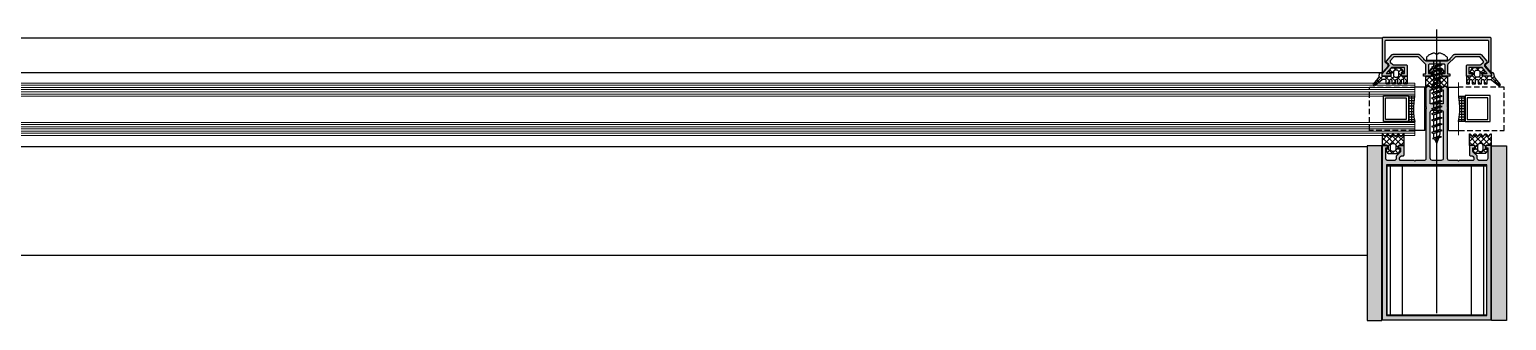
# Model space of a CAD drawing. Header units: millimetres. Extents: x 809 to 8159, y 33 to 4533.
# Drawn here: x 5051 to 5118.6, y 3467.1 to 3480.4 of the extents above; entities that cross this region are included whole.
import ezdxf

# ---------------------------------------------------------------- set-up
doc = ezdxf.new("R2010")
doc.units = ezdxf.units.MM
doc.linetypes.add('DASHDOT', pattern=[25.4, 12.7, -6.35, 0, -6.35])
doc.linetypes.add('HIDDEN', pattern=[0.375, 0.25, -0.125])
for name, color, linetype in [('1', 3, 'Continuous'), ('11', 11, 'Continuous'), ('3', 11, 'Continuous'), ('5', 11, 'Continuous'), ('EKSEN', 11, 'Continuous'), ('FITILLER', 240, 'Continuous'), ('GORUNUS-TARAMA', 11, 'Continuous')]:
    doc.layers.add(name, color=color, linetype=linetype)
doc.layers.add('cam', color=5, linetype='Continuous', lineweight=0)

# ---------------------------------------------------------------- blocks, each defined once
blk = doc.blocks.new('ajsdfxcvzx')
h = blk.add_hatch(color=256)
edge = h.paths.add_edge_path()
edge.add_arc((37069.088, -5111.391), 0.05, 90, 180, ccw=False)
edge.add_line((37069.088, -5111.341), (37073.728, -5111.341))
edge.add_arc((37073.728, -5111.391), 0.05, 0, 90, ccw=False)
edge.add_line((37073.778, -5111.391), (37073.778, -5112.345))
edge.add_line((37073.778, -5112.345), (37073.645, -5112.456))
edge.add_arc((37073.678, -5112.494), 0.05, 130, 220)
edge.add_line((37073.639, -5112.526), (37073.872, -5112.804))
edge.add_arc((37073.888, -5112.791), 0.02, 220, 360)
edge.add_line((37073.908, -5112.791), (37073.908, -5111.261))
edge.add_arc((37073.858, -5111.261), 0.05, 0, 90)
edge.add_line((37073.858, -5111.211), (37068.958, -5111.211))
edge.add_arc((37068.958, -5111.261), 0.05, 90, 180)
edge.add_line((37068.908, -5111.261), (37068.908, -5112.791))
edge.add_arc((37068.928, -5112.791), 0.02, 180, 320)
edge.add_line((37068.943, -5112.804), (37069.176, -5112.526))
edge.add_arc((37069.138, -5112.494), 0.05, 320, 410)
edge.add_line((37069.17, -5112.456), (37069.038, -5112.345))
edge.add_line((37069.038, -5112.345), (37069.038, -5111.391))
h = blk.add_hatch(color=256)
edge = h.paths.add_edge_path()
edge.add_line((37069.93, -5112.585), (37069.33, -5112.585))
edge.add_line((37069.33, -5112.585), (37069.095, -5112.865))
edge.add_line((37069.095, -5112.865), (37069.3, -5112.865))
edge.add_line((37069.3, -5112.865), (37069.3, -5112.935))
edge.add_arc((37069.25, -5112.935), 0.05, -90, 0, ccw=False)
edge.add_line((37069.25, -5112.985), (37068.913, -5112.985))
edge.add_line((37068.913, -5112.985), (37068.913, -5112.879))
edge.add_line((37068.913, -5112.879), (37069.211, -5112.523))
edge.add_arc((37069.173, -5112.491), 0.05, 320, 410)
edge.add_line((37069.205, -5112.453), (37069.116, -5112.378))
edge.add_arc((37069.148, -5112.339), 0.05, 140, 230, ccw=False)
edge.add_line((37069.109, -5112.307), (37069.365, -5112.002))
edge.add_arc((37069.404, -5112.035), 0.05, 90, 140, ccw=False)
edge.add_line((37069.404, -5111.985), (37070.583, -5111.985))
edge.add_arc((37070.583, -5112.035), 0.05, 45, 90, ccw=False)
edge.add_line((37070.618, -5111.999), (37070.796, -5112.176))
edge.add_line((37070.796, -5112.176), (37070.796, -5112.219))
edge.add_line((37070.796, -5112.219), (37070.838, -5112.219))
edge.add_line((37070.838, -5112.219), (37070.893, -5112.274))
edge.add_arc((37070.928, -5112.238), 0.05, 225, 270)
edge.add_line((37070.928, -5112.288), (37071.887, -5112.288))
edge.add_arc((37071.887, -5112.238), 0.05, 270, 315)
edge.add_line((37071.922, -5112.274), (37071.977, -5112.219))
edge.add_line((37071.977, -5112.219), (37072.02, -5112.219))
edge.add_line((37072.02, -5112.219), (37072.02, -5112.176))
edge.add_line((37072.02, -5112.176), (37072.197, -5111.999))
edge.add_arc((37072.232, -5112.035), 0.05, 90, 135, ccw=False)
edge.add_line((37072.232, -5111.985), (37073.412, -5111.985))
edge.add_arc((37073.412, -5112.035), 0.05, 40, 90, ccw=False)
edge.add_line((37073.45, -5112.002), (37073.706, -5112.307))
edge.add_arc((37073.668, -5112.339), 0.05, -50, 40, ccw=False)
edge.add_line((37073.7, -5112.378), (37073.61, -5112.453))
edge.add_arc((37073.642, -5112.491), 0.05, 130, 220)
edge.add_line((37073.604, -5112.523), (37073.903, -5112.879))
edge.add_line((37073.903, -5112.879), (37073.903, -5112.985))
edge.add_line((37073.903, -5112.985), (37073.565, -5112.985))
edge.add_arc((37073.565, -5112.935), 0.05, 180, 270, ccw=False)
edge.add_line((37073.515, -5112.935), (37073.515, -5112.865))
edge.add_line((37073.515, -5112.865), (37073.72, -5112.865))
edge.add_line((37073.72, -5112.865), (37073.485, -5112.585))
edge.add_line((37073.485, -5112.585), (37072.885, -5112.585))
edge.add_line((37072.885, -5112.585), (37072.885, -5112.865))
edge.add_line((37072.885, -5112.865), (37073.015, -5112.865))
edge.add_line((37073.015, -5112.865), (37073.015, -5112.935))
edge.add_arc((37072.965, -5112.935), 0.05, 270, 360, ccw=False)
edge.add_line((37072.965, -5112.985), (37072.765, -5112.985))
edge.add_line((37072.765, -5112.985), (37072.765, -5112.515))
edge.add_arc((37072.815, -5112.515), 0.05, 90, 180, ccw=False)
edge.add_line((37072.815, -5112.465), (37073.391, -5112.465))
edge.add_arc((37073.391, -5112.415), 0.05, 270, 310)
edge.add_line((37073.423, -5112.453), (37073.531, -5112.363))
edge.add_arc((37073.498, -5112.325), 0.05, 310, 400)
edge.add_line((37073.537, -5112.292), (37073.394, -5112.122))
edge.add_arc((37073.356, -5112.155), 0.05, 40, 90)
edge.add_line((37073.356, -5112.105), (37072.282, -5112.105))
edge.add_arc((37072.282, -5112.155), 0.05, 90, 135)
edge.add_line((37072.247, -5112.119), (37071.922, -5112.443))
edge.add_arc((37071.958, -5112.479), 0.05, 135, 180)
edge.add_line((37071.908, -5112.479), (37071.908, -5112.885))
edge.add_line((37071.908, -5112.885), (37072.008, -5112.885))
edge.add_line((37072.008, -5112.885), (37072.008, -5112.985))
edge.add_line((37072.008, -5112.985), (37071.708, -5112.985))
edge.add_arc((37071.708, -5112.935), 0.05, 180, 270, ccw=False)
edge.add_line((37071.658, -5112.935), (37071.658, -5112.865))
edge.add_line((37071.658, -5112.865), (37071.788, -5112.865))
edge.add_line((37071.788, -5112.865), (37071.788, -5112.488))
edge.add_arc((37071.738, -5112.488), 0.05, 0, 90)
edge.add_line((37071.738, -5112.438), (37071.078, -5112.438))
edge.add_arc((37071.078, -5112.488), 0.05, 90, 180)
edge.add_line((37071.028, -5112.488), (37071.028, -5112.865))
edge.add_line((37071.028, -5112.865), (37071.158, -5112.865))
edge.add_line((37071.158, -5112.865), (37071.158, -5112.935))
edge.add_arc((37071.108, -5112.935), 0.05, 270, 360, ccw=False)
edge.add_line((37071.108, -5112.985), (37070.808, -5112.985))
edge.add_line((37070.808, -5112.985), (37070.808, -5112.885))
edge.add_line((37070.808, -5112.885), (37070.908, -5112.885))
edge.add_line((37070.908, -5112.885), (37070.908, -5112.479))
edge.add_arc((37070.858, -5112.479), 0.05, 0, 45)
edge.add_line((37070.893, -5112.443), (37070.569, -5112.119))
edge.add_arc((37070.533, -5112.155), 0.05, 45, 90)
edge.add_line((37070.533, -5112.105), (37069.46, -5112.105))
edge.add_arc((37069.46, -5112.155), 0.05, 90, 140)
edge.add_line((37069.421, -5112.122), (37069.279, -5112.292))
edge.add_arc((37069.317, -5112.325), 0.05, 140, 230)
edge.add_line((37069.285, -5112.363), (37069.392, -5112.453))
edge.add_arc((37069.424, -5112.415), 0.05, 230, 270)
edge.add_line((37069.424, -5112.465), (37070, -5112.465))
edge.add_arc((37070, -5112.515), 0.05, 0, 90, ccw=False)
edge.add_line((37070.05, -5112.515), (37070.05, -5112.985))
edge.add_line((37070.05, -5112.985), (37069.85, -5112.985))
edge.add_arc((37069.85, -5112.935), 0.05, 180, 270, ccw=False)
edge.add_line((37069.8, -5112.935), (37069.8, -5112.865))
edge.add_line((37069.8, -5112.865), (37069.93, -5112.865))
edge.add_line((37069.93, -5112.865), (37069.93, -5112.585))
h = blk.add_hatch(color=256)
edge = h.paths.add_edge_path()
edge.add_line((37073.658, -5116.205), (37073.658, -5116.275))
edge.add_line((37073.658, -5116.275), (37073.748, -5116.275))
edge.add_line((37073.748, -5116.275), (37073.748, -5116.755))
edge.add_arc((37073.648, -5116.755), 0.1, 270, 360, ccw=False)
edge.add_line((37073.648, -5116.855), (37073.368, -5116.855))
edge.add_arc((37073.368, -5116.755), 0.1, 180, 270, ccw=False)
edge.add_line((37073.268, -5116.755), (37073.268, -5116.675))
edge.add_arc((37073.218, -5116.675), 0.05, 0, 45)
edge.add_line((37073.253, -5116.64), (37073.082, -5116.469))
edge.add_arc((37073.118, -5116.434), 0.05, 180, 225, ccw=False)
edge.add_line((37073.068, -5116.434), (37073.068, -5116.275))
edge.add_line((37073.068, -5116.275), (37073.158, -5116.275))
edge.add_line((37073.158, -5116.275), (37073.158, -5116.205))
edge.add_arc((37073.108, -5116.205), 0.05, 360, 450)
edge.add_line((37073.108, -5116.155), (37072.908, -5116.155))
edge.add_line((37072.908, -5116.155), (37072.908, -5116.595))
edge.add_arc((37072.958, -5116.595), 0.05, 180, 270)
edge.add_line((37072.958, -5116.645), (37073.025, -5116.645))
edge.add_arc((37073.025, -5116.695), 0.05, 45, 90, ccw=False)
edge.add_line((37073.06, -5116.659), (37073.093, -5116.692))
edge.add_arc((37073.058, -5116.727), 0.05, 0, 45, ccw=False)
edge.add_line((37073.108, -5116.727), (37073.108, -5116.805))
edge.add_arc((37073.058, -5116.805), 0.05, 270, 360, ccw=False)
edge.add_line((37073.058, -5116.855), (37072.808, -5116.855))
edge.add_line((37072.808, -5116.855), (37072.438, -5116.855))
edge.add_line((37072.438, -5116.855), (37072.408, -5116.885))
edge.add_line((37072.408, -5116.885), (37072.378, -5116.855))
edge.add_line((37072.378, -5116.855), (37072.008, -5116.855))
edge.add_arc((37072, -5116.763), 0.0919, 179.04495, 275.07053, ccw=False)
edge.add_line((37071.908, -5116.762), (37071.908, -5114.485))
edge.add_arc((37071.908, -5114.465), 0.02, 90, 270, ccw=False)
edge.add_line((37071.908, -5114.445), (37071.908, -5114.425))
edge.add_arc((37071.908, -5114.405), 0.02, 90, 270, ccw=False)
edge.add_line((37071.908, -5114.385), (37071.908, -5113.455))
edge.add_line((37071.908, -5113.455), (37071.768, -5113.455))
edge.add_arc((37071.768, -5113.515), 0.06, 90, 180)
edge.add_line((37071.708, -5113.515), (37071.638, -5113.515))
edge.add_arc((37071.638, -5113.545), 0.03, 90, 180)
edge.add_line((37071.608, -5113.545), (37071.608, -5113.585))
edge.add_arc((37071.638, -5113.585), 0.03, 180, 270)
edge.add_line((37071.638, -5113.615), (37071.708, -5113.615))
edge.add_line((37071.708, -5113.615), (37071.708, -5114.255))
edge.add_line((37071.708, -5114.255), (37071.458, -5114.255))
edge.add_line((37071.458, -5114.255), (37071.408, -5114.305))
edge.add_line((37071.408, -5114.305), (37071.358, -5114.255))
edge.add_line((37071.358, -5114.255), (37071.108, -5114.255))
edge.add_line((37071.108, -5114.255), (37071.108, -5113.615))
edge.add_line((37071.108, -5113.615), (37071.178, -5113.615))
edge.add_arc((37071.178, -5113.585), 0.03, 270, 360)
edge.add_line((37071.208, -5113.585), (37071.208, -5113.545))
edge.add_arc((37071.178, -5113.545), 0.03, 360, 450)
edge.add_line((37071.178, -5113.515), (37071.108, -5113.515))
edge.add_arc((37071.048, -5113.515), 0.06, 0, 90)
edge.add_line((37071.048, -5113.455), (37070.908, -5113.455))
edge.add_line((37070.908, -5113.455), (37070.908, -5114.385))
edge.add_arc((37070.908, -5114.405), 0.02, -90, 90, ccw=False)
edge.add_line((37070.908, -5114.425), (37070.908, -5114.445))
edge.add_arc((37070.908, -5114.465), 0.02, -90, 90, ccw=False)
edge.add_line((37070.908, -5114.485), (37070.908, -5116.762))
edge.add_arc((37070.816, -5116.763), 0.0919, -95.07053, 0.95505, ccw=False)
edge.add_line((37070.808, -5116.855), (37070.438, -5116.855))
edge.add_line((37070.438, -5116.855), (37070.408, -5116.885))
edge.add_line((37070.408, -5116.885), (37070.378, -5116.855))
edge.add_line((37070.378, -5116.855), (37070.008, -5116.855))
edge.add_line((37070.008, -5116.855), (37069.758, -5116.855))
edge.add_arc((37069.758, -5116.805), 0.05, 180, 270, ccw=False)
edge.add_line((37069.708, -5116.805), (37069.708, -5116.727))
edge.add_arc((37069.758, -5116.727), 0.05, 135, 180, ccw=False)
edge.add_line((37069.722, -5116.692), (37069.755, -5116.659))
edge.add_arc((37069.79, -5116.695), 0.05, 90, 135, ccw=False)
edge.add_line((37069.79, -5116.645), (37069.858, -5116.645))
edge.add_arc((37069.858, -5116.595), 0.05, 270, 360)
edge.add_line((37069.908, -5116.595), (37069.908, -5116.155))
edge.add_line((37069.908, -5116.155), (37069.708, -5116.155))
edge.add_arc((37069.708, -5116.205), 0.05, 90, 180)
edge.add_line((37069.658, -5116.205), (37069.658, -5116.275))
edge.add_line((37069.658, -5116.275), (37069.748, -5116.275))
edge.add_line((37069.748, -5116.275), (37069.748, -5116.434))
edge.add_arc((37069.698, -5116.434), 0.05, -45, 0, ccw=False)
edge.add_line((37069.733, -5116.469), (37069.562, -5116.64))
edge.add_arc((37069.598, -5116.675), 0.05, 135, 180)
edge.add_line((37069.548, -5116.675), (37069.548, -5116.755))
edge.add_arc((37069.448, -5116.755), 0.1, 270, 360, ccw=False)
edge.add_line((37069.448, -5116.855), (37069.168, -5116.855))
edge.add_arc((37069.168, -5116.755), 0.1, 180, 270, ccw=False)
edge.add_line((37069.068, -5116.755), (37069.068, -5116.275))
edge.add_line((37069.068, -5116.275), (37069.158, -5116.275))
edge.add_line((37069.158, -5116.275), (37069.158, -5116.205))
edge.add_arc((37069.108, -5116.205), 0.05, 360, 450)
edge.add_line((37069.108, -5116.155), (37068.908, -5116.155))
edge.add_line((37068.908, -5116.155), (37068.908, -5124.147))
edge.add_line((37068.908, -5124.147), (37073.908, -5124.147))
edge.add_line((37073.908, -5124.147), (37073.908, -5116.155))
edge.add_line((37073.908, -5116.155), (37073.708, -5116.155))
edge.add_arc((37073.708, -5116.205), 0.05, 90, 180)
h.paths.add_polyline_path([(37069.109, -5117.047), (37069.109, -5123.947), (37073.709, -5123.947), (37073.709, -5117.047), (37071.409, -5117.047)], flags=16)
edge = h.paths.add_edge_path(flags=16)
edge.add_arc((37071.609, -5114.647), 0.1, 0, 90, ccw=False)
edge.add_line((37071.709, -5114.647), (37071.709, -5116.747))
edge.add_arc((37071.609, -5116.747), 0.1, 270, 360, ccw=False)
edge.add_line((37071.609, -5116.847), (37071.209, -5116.847))
edge.add_arc((37071.209, -5116.747), 0.1, 180, 270, ccw=False)
edge.add_line((37071.109, -5116.747), (37071.109, -5114.647))
edge.add_arc((37071.209, -5114.647), 0.1, 90, 180, ccw=False)
edge.add_line((37071.209, -5114.547), (37071.609, -5114.547))
h = blk.add_hatch()
h.set_pattern_fill('NET', color=256, angle=270, style=0)
h.set_pattern_definition([(270, (36299.55564, -5172.3263), (0.125, -4e-17), []), (360, (36299.55564, -5172.3263), (5e-17, 0.125), [])])
h.paths.add_polyline_path([(37070.114, -5113.905), (37070.114, -5115.067), (37070.412, -5115.067), (37070.372, -5114.869), (37070.352, -5114.63), (37070.352, -5114.372), (37070.382, -5114.044), (37070.402, -5113.905)])
h = blk.add_hatch()
h.set_pattern_fill('NET', color=256, angle=270, style=0)
h.set_pattern_definition([(270, (36312.47138, -5172.3263), (-0.125, 3e-17), []), (180, (36312.47138, -5172.3263), (5e-18, 0.125), [])])
h.paths.add_polyline_path([(37072.702, -5113.905), (37072.702, -5115.067), (37072.404, -5115.067), (37072.443, -5114.869), (37072.463, -5114.63), (37072.463, -5114.372), (37072.433, -5114.044), (37072.414, -5113.905)])
at = {"layer": 'FITILLER'}
h = blk.add_hatch(dxfattribs=at)
h.set_pattern_fill('NET', color=256, scale=1.5, angle=315, style=0)
h.set_pattern_definition([(225, (36291.5254, -5098.56867), (-0.13258252, 0.13258252), []), (135, (36291.5254, -5098.56867), (0.13258252, 0.13258252), [])])
edge = h.paths.add_edge_path(flags=16)
edge.add_arc((37069.525, -5112.813), 0.1, 90, 180)
edge.add_line((37069.425, -5112.813), (37069.425, -5112.938))
edge.add_arc((37069.525, -5112.938), 0.1, 180, 270)
edge.add_line((37069.525, -5113.038), (37069.575, -5113.038))
edge.add_arc((37069.575, -5112.938), 0.1, 270, 360)
edge.add_line((37069.675, -5112.938), (37069.675, -5112.813))
edge.add_arc((37069.575, -5112.813), 0.1, 360, 450)
edge.add_line((37069.575, -5112.713), (37069.525, -5112.713))
edge = h.paths.add_edge_path()
edge.add_arc((37068.566, -5112.969), 0.2, 319.76686, 350)
edge.add_line((37068.763, -5113.004), (37068.787, -5112.869))
edge.add_arc((37068.836, -5112.878), 0.05, 105, 170, ccw=False)
edge.add_line((37068.823, -5112.83), (37068.893, -5112.811))
edge.add_line((37068.893, -5112.811), (37068.893, -5112.988))
edge.add_line((37068.893, -5112.988), (37069.275, -5112.988))
edge.add_arc((37069.275, -5112.938), 0.05, 270, 360)
edge.add_line((37069.325, -5112.938), (37069.325, -5112.818))
edge.add_line((37069.325, -5112.818), (37069.225, -5112.818))
edge.add_line((37069.225, -5112.818), (37069.225, -5112.768))
edge.add_line((37069.225, -5112.768), (37069.3, -5112.638))
edge.add_arc((37069.343, -5112.663), 0.05, 90, 150, ccw=False)
edge.add_line((37069.343, -5112.613), (37069.757, -5112.613))
edge.add_arc((37069.757, -5112.663), 0.05, 30, 90, ccw=False)
edge.add_line((37069.8, -5112.638), (37069.875, -5112.768))
edge.add_line((37069.875, -5112.768), (37069.875, -5112.818))
edge.add_line((37069.875, -5112.818), (37069.775, -5112.818))
edge.add_line((37069.775, -5112.818), (37069.775, -5112.938))
edge.add_arc((37069.825, -5112.938), 0.05, 180, 270)
edge.add_line((37069.825, -5112.988), (37070.05, -5112.988))
edge.add_line((37070.05, -5112.988), (37070.05, -5113.338))
edge.add_line((37070.05, -5113.338), (37069.9, -5113.338))
edge.add_line((37069.9, -5113.338), (37069.9, -5113.188))
edge.add_arc((37069.85, -5113.188), 0.05, 0, 90)
edge.add_line((37069.85, -5113.138), (37069.83, -5113.138))
edge.add_arc((37069.83, -5113.188), 0.05, 90, 180)
edge.add_line((37069.78, -5113.188), (37069.78, -5113.338))
edge.add_line((37069.78, -5113.338), (37069.63, -5113.338))
edge.add_line((37069.63, -5113.338), (37069.63, -5113.188))
edge.add_arc((37069.58, -5113.188), 0.05, 360, 450)
edge.add_line((37069.58, -5113.138), (37069.56, -5113.138))
edge.add_arc((37069.56, -5113.188), 0.05, 90, 180)
edge.add_line((37069.51, -5113.188), (37069.51, -5113.338))
edge.add_line((37069.51, -5113.338), (37069.36, -5113.338))
edge.add_line((37069.36, -5113.338), (37069.36, -5113.188))
edge.add_arc((37069.31, -5113.188), 0.05, 360, 450)
edge.add_line((37069.31, -5113.138), (37069.29, -5113.138))
edge.add_arc((37069.29, -5113.188), 0.05, 90, 180)
edge.add_line((37069.24, -5113.188), (37069.24, -5113.338))
edge.add_line((37069.24, -5113.338), (37069.09, -5113.338))
edge.add_line((37069.09, -5113.338), (37069.09, -5113.188))
edge.add_arc((37069.04, -5113.188), 0.05, 0, 90)
edge.add_line((37069.04, -5113.138), (37068.932, -5113.138))
edge.add_arc((37068.932, -5113.188), 0.05, 90, 130)
edge.add_line((37068.9, -5113.149), (37068.581, -5113.417))
edge.add_arc((37068.543, -5113.385), 0.05, 139.76686, 319.76686, ccw=False)
edge.add_line((37068.504, -5113.352), (37068.719, -5113.099))
h = blk.add_hatch(dxfattribs=at)
h.set_pattern_fill('NET', color=256, scale=1.5, angle=315, style=0)
h.set_pattern_definition([(315, (36384.04562, -5094.67452), (0.13258252, 0.13258252), []), (45, (36384.04562, -5094.67452), (-0.13258252, 0.13258252), [])])
edge = h.paths.add_edge_path(flags=16)
edge.add_arc((37071.432, -5112.979), 0.1, 270, 360)
edge.add_line((37071.532, -5112.979), (37071.532, -5112.821))
edge.add_arc((37071.432, -5112.821), 0.1, 360, 450)
edge.add_line((37071.432, -5112.721), (37071.382, -5112.721))
edge.add_arc((37071.382, -5112.821), 0.1, 90, 180)
edge.add_line((37071.282, -5112.821), (37071.282, -5112.979))
edge.add_arc((37071.382, -5112.979), 0.1, 180, 270)
edge.add_line((37071.382, -5113.079), (37071.432, -5113.079))
edge = h.paths.add_edge_path()
edge.add_line((37071.907, -5112.996), (37071.907, -5113.513))
edge.add_arc((37071.897, -5113.513), 0.01, -135, 0, ccw=False)
edge.add_line((37071.89, -5113.52), (37071.779, -5113.409))
edge.add_arc((37071.772, -5113.415), 0.00893, 45, 135)
edge.add_line((37071.766, -5113.409), (37071.657, -5113.518))
edge.add_arc((37071.651, -5113.512), 0.00893, 225, 315, ccw=False)
edge.add_line((37071.644, -5113.518), (37071.535, -5113.409))
edge.add_arc((37071.529, -5113.415), 0.00893, 45, 135)
edge.add_line((37071.522, -5113.409), (37071.413, -5113.518))
edge.add_arc((37071.407, -5113.512), 0.00893, 225, 315, ccw=False)
edge.add_line((37071.4, -5113.518), (37071.291, -5113.409))
edge.add_arc((37071.285, -5113.415), 0.00893, 45, 135)
edge.add_line((37071.278, -5113.409), (37071.169, -5113.518))
edge.add_arc((37071.163, -5113.512), 0.00893, 225, 315, ccw=False)
edge.add_line((37071.156, -5113.518), (37071.047, -5113.409))
edge.add_arc((37071.041, -5113.415), 0.00893, 45, 135)
edge.add_line((37071.035, -5113.409), (37070.924, -5113.52))
edge.add_arc((37070.917, -5113.513), 0.01, 180, 315, ccw=False)
edge.add_line((37070.907, -5113.513), (37070.907, -5112.996))
edge.add_line((37070.907, -5112.996), (37071.132, -5112.996))
edge.add_arc((37071.132, -5112.946), 0.05, 270, 360)
edge.add_line((37071.182, -5112.946), (37071.182, -5112.826))
edge.add_line((37071.182, -5112.826), (37071.082, -5112.826))
edge.add_line((37071.082, -5112.826), (37071.082, -5112.776))
edge.add_line((37071.082, -5112.776), (37071.157, -5112.646))
edge.add_arc((37071.2, -5112.671), 0.05, 90, 150, ccw=False)
edge.add_line((37071.2, -5112.621), (37071.613, -5112.621))
edge.add_arc((37071.613, -5112.671), 0.05, 30, 90, ccw=False)
edge.add_line((37071.657, -5112.646), (37071.732, -5112.776))
edge.add_line((37071.732, -5112.776), (37071.732, -5112.826))
edge.add_line((37071.732, -5112.826), (37071.632, -5112.826))
edge.add_line((37071.632, -5112.826), (37071.632, -5112.946))
edge.add_arc((37071.682, -5112.946), 0.05, 180, 270)
edge.add_line((37071.682, -5112.996), (37071.907, -5112.996))
h = blk.add_hatch(dxfattribs=at)
h.set_pattern_fill('NET', color=256, scale=1.5, angle=315, style=0)
h.set_pattern_definition([(315, (36320.50162, -5098.56867), (0.13258252, 0.13258252), []), (45, (36320.50162, -5098.56867), (-0.13258252, 0.13258252), [])])
edge = h.paths.add_edge_path(flags=16)
edge.add_arc((37073.29, -5112.813), 0.1, 0, 90, ccw=False)
edge.add_line((37073.39, -5112.813), (37073.39, -5112.938))
edge.add_arc((37073.29, -5112.938), 0.1, -90, 0, ccw=False)
edge.add_line((37073.29, -5113.038), (37073.24, -5113.038))
edge.add_arc((37073.24, -5112.938), 0.1, 180, 270, ccw=False)
edge.add_line((37073.14, -5112.938), (37073.14, -5112.813))
edge.add_arc((37073.24, -5112.813), 0.1, 90, 180, ccw=False)
edge.add_line((37073.24, -5112.713), (37073.29, -5112.713))
edge = h.paths.add_edge_path()
edge.add_arc((37074.249, -5112.969), 0.2, 190, 220.23314, ccw=False)
edge.add_line((37074.052, -5113.004), (37074.028, -5112.869))
edge.add_arc((37073.979, -5112.878), 0.05, 10, 75)
edge.add_line((37073.992, -5112.83), (37073.923, -5112.811))
edge.add_line((37073.923, -5112.811), (37073.923, -5112.988))
edge.add_line((37073.923, -5112.988), (37073.54, -5112.988))
edge.add_arc((37073.54, -5112.938), 0.05, 180, 270, ccw=False)
edge.add_line((37073.49, -5112.938), (37073.49, -5112.818))
edge.add_line((37073.49, -5112.818), (37073.59, -5112.818))
edge.add_line((37073.59, -5112.818), (37073.59, -5112.768))
edge.add_line((37073.59, -5112.768), (37073.515, -5112.638))
edge.add_arc((37073.472, -5112.663), 0.05, 30, 90)
edge.add_line((37073.472, -5112.613), (37073.059, -5112.613))
edge.add_arc((37073.059, -5112.663), 0.05, 90, 150)
edge.add_line((37073.015, -5112.638), (37072.94, -5112.768))
edge.add_line((37072.94, -5112.768), (37072.94, -5112.818))
edge.add_line((37072.94, -5112.818), (37073.04, -5112.818))
edge.add_line((37073.04, -5112.818), (37073.04, -5112.938))
edge.add_arc((37072.99, -5112.938), 0.05, -90, 0, ccw=False)
edge.add_line((37072.99, -5112.988), (37072.765, -5112.988))
edge.add_line((37072.765, -5112.988), (37072.765, -5113.338))
edge.add_line((37072.765, -5113.338), (37072.915, -5113.338))
edge.add_line((37072.915, -5113.338), (37072.915, -5113.188))
edge.add_arc((37072.965, -5113.188), 0.05, 90, 180, ccw=False)
edge.add_line((37072.965, -5113.138), (37072.985, -5113.138))
edge.add_arc((37072.985, -5113.188), 0.05, 0, 90, ccw=False)
edge.add_line((37073.035, -5113.188), (37073.035, -5113.338))
edge.add_line((37073.035, -5113.338), (37073.185, -5113.338))
edge.add_line((37073.185, -5113.338), (37073.185, -5113.188))
edge.add_arc((37073.235, -5113.188), 0.05, 90, 180, ccw=False)
edge.add_line((37073.235, -5113.138), (37073.255, -5113.138))
edge.add_arc((37073.255, -5113.188), 0.05, 0, 90, ccw=False)
edge.add_line((37073.305, -5113.188), (37073.305, -5113.338))
edge.add_line((37073.305, -5113.338), (37073.455, -5113.338))
edge.add_line((37073.455, -5113.338), (37073.455, -5113.188))
edge.add_arc((37073.505, -5113.188), 0.05, 90, 180, ccw=False)
edge.add_line((37073.505, -5113.138), (37073.525, -5113.138))
edge.add_arc((37073.525, -5113.188), 0.05, 0, 90, ccw=False)
edge.add_line((37073.575, -5113.188), (37073.575, -5113.338))
edge.add_line((37073.575, -5113.338), (37073.725, -5113.338))
edge.add_line((37073.725, -5113.338), (37073.725, -5113.188))
edge.add_arc((37073.775, -5113.188), 0.05, 90, 180, ccw=False)
edge.add_line((37073.775, -5113.138), (37073.884, -5113.138))
edge.add_arc((37073.884, -5113.188), 0.05, 50, 90, ccw=False)
edge.add_line((37073.916, -5113.149), (37074.234, -5113.417))
edge.add_arc((37074.273, -5113.385), 0.05, 220.23314, 400.23314)
edge.add_line((37074.311, -5113.352), (37074.096, -5113.099))
h = blk.add_hatch(dxfattribs=at)
h.set_pattern_fill('NET', color=256, scale=1.5, angle=315, style=0)
h.set_pattern_definition([(225, (36295.76692, -5102.54466), (-0.13258252, 0.13258252), []), (135, (36295.76692, -5102.54466), (0.13258252, 0.13258252), [])])
edge = h.paths.add_edge_path(flags=16)
edge.add_arc((37069.433, -5116.176), 0.1, 0, 90, ccw=False)
edge.add_line((37069.533, -5116.176), (37069.533, -5116.335))
edge.add_arc((37069.433, -5116.335), 0.1, -90, 0, ccw=False)
edge.add_line((37069.433, -5116.435), (37069.383, -5116.435))
edge.add_arc((37069.383, -5116.335), 0.1, 180, 270, ccw=False)
edge.add_line((37069.283, -5116.335), (37069.283, -5116.176))
edge.add_arc((37069.383, -5116.176), 0.1, 90, 180, ccw=False)
edge.add_line((37069.383, -5116.076), (37069.433, -5116.076))
edge = h.paths.add_edge_path()
edge.add_line((37069.908, -5116.16), (37069.908, -5115.643))
edge.add_arc((37069.898, -5115.643), 0.01, 360, 495)
edge.add_line((37069.891, -5115.636), (37069.78, -5115.746))
edge.add_arc((37069.773, -5115.74), 0.00893, 225, 315, ccw=False)
edge.add_line((37069.767, -5115.746), (37069.658, -5115.637))
edge.add_arc((37069.652, -5115.644), 0.00893, 45, 135)
edge.add_line((37069.645, -5115.637), (37069.536, -5115.746))
edge.add_arc((37069.53, -5115.74), 0.00893, 225, 315, ccw=False)
edge.add_line((37069.523, -5115.746), (37069.414, -5115.637))
edge.add_arc((37069.408, -5115.644), 0.00893, 45, 135)
edge.add_line((37069.401, -5115.637), (37069.292, -5115.746))
edge.add_arc((37069.286, -5115.74), 0.00893, 225, 315, ccw=False)
edge.add_line((37069.279, -5115.746), (37069.17, -5115.637))
edge.add_arc((37069.164, -5115.644), 0.00893, 45, 135)
edge.add_line((37069.157, -5115.637), (37069.048, -5115.746))
edge.add_arc((37069.042, -5115.74), 0.00893, 225, 315, ccw=False)
edge.add_line((37069.036, -5115.746), (37068.925, -5115.636))
edge.add_arc((37068.918, -5115.643), 0.01, 45, 180)
edge.add_line((37068.908, -5115.643), (37068.908, -5116.16))
edge.add_line((37068.908, -5116.16), (37069.133, -5116.16))
edge.add_arc((37069.133, -5116.21), 0.05, 0, 90, ccw=False)
edge.add_line((37069.183, -5116.21), (37069.183, -5116.33))
edge.add_line((37069.183, -5116.33), (37069.083, -5116.33))
edge.add_line((37069.083, -5116.33), (37069.083, -5116.38))
edge.add_line((37069.083, -5116.38), (37069.158, -5116.51))
edge.add_arc((37069.201, -5116.485), 0.05, 210, 270)
edge.add_line((37069.201, -5116.535), (37069.614, -5116.535))
edge.add_arc((37069.614, -5116.485), 0.05, 270, 330)
edge.add_line((37069.658, -5116.51), (37069.733, -5116.38))
edge.add_line((37069.733, -5116.38), (37069.733, -5116.33))
edge.add_line((37069.733, -5116.33), (37069.633, -5116.33))
edge.add_line((37069.633, -5116.33), (37069.633, -5116.21))
edge.add_arc((37069.683, -5116.21), 0.05, 90, 180, ccw=False)
edge.add_line((37069.683, -5116.16), (37069.908, -5116.16))
h = blk.add_hatch(dxfattribs=at)
h.set_pattern_fill('NET', color=256, scale=1.5, angle=315, style=0)
h.set_pattern_definition([(315, (36316.2601, -5102.54466), (0.13258252, 0.13258252), []), (45, (36316.2601, -5102.54466), (-0.13258252, 0.13258252), [])])
edge = h.paths.add_edge_path(flags=16)
edge.add_arc((37073.383, -5116.176), 0.1, 90, 180)
edge.add_line((37073.283, -5116.176), (37073.283, -5116.335))
edge.add_arc((37073.383, -5116.335), 0.1, 180, 270)
edge.add_line((37073.383, -5116.435), (37073.433, -5116.435))
edge.add_arc((37073.433, -5116.335), 0.1, 270, 360)
edge.add_line((37073.533, -5116.335), (37073.533, -5116.176))
edge.add_arc((37073.433, -5116.176), 0.1, 0, 90)
edge.add_line((37073.433, -5116.076), (37073.383, -5116.076))
edge = h.paths.add_edge_path()
edge.add_line((37072.908, -5116.16), (37072.908, -5115.643))
edge.add_arc((37072.918, -5115.643), 0.01, 45, 180, ccw=False)
edge.add_line((37072.925, -5115.636), (37073.036, -5115.746))
edge.add_arc((37073.042, -5115.74), 0.00893, 225, 315)
edge.add_line((37073.048, -5115.746), (37073.157, -5115.637))
edge.add_arc((37073.164, -5115.644), 0.00893, 45, 135, ccw=False)
edge.add_line((37073.17, -5115.637), (37073.279, -5115.746))
edge.add_arc((37073.286, -5115.74), 0.00893, 225, 315)
edge.add_line((37073.292, -5115.746), (37073.401, -5115.637))
edge.add_arc((37073.408, -5115.644), 0.00893, 45, 135, ccw=False)
edge.add_line((37073.414, -5115.637), (37073.523, -5115.746))
edge.add_arc((37073.53, -5115.74), 0.00893, 225, 315)
edge.add_line((37073.536, -5115.746), (37073.645, -5115.637))
edge.add_arc((37073.652, -5115.644), 0.00893, 45, 135, ccw=False)
edge.add_line((37073.658, -5115.637), (37073.767, -5115.746))
edge.add_arc((37073.773, -5115.74), 0.00893, 225, 315)
edge.add_line((37073.78, -5115.746), (37073.891, -5115.636))
edge.add_arc((37073.898, -5115.643), 0.01, 0, 135, ccw=False)
edge.add_line((37073.908, -5115.643), (37073.908, -5116.16))
edge.add_line((37073.908, -5116.16), (37073.683, -5116.16))
edge.add_arc((37073.683, -5116.21), 0.05, 90, 180)
edge.add_line((37073.633, -5116.21), (37073.633, -5116.33))
edge.add_line((37073.633, -5116.33), (37073.733, -5116.33))
edge.add_line((37073.733, -5116.33), (37073.733, -5116.38))
edge.add_line((37073.733, -5116.38), (37073.658, -5116.51))
edge.add_arc((37073.614, -5116.485), 0.05, 270, 330, ccw=False)
edge.add_line((37073.614, -5116.535), (37073.201, -5116.535))
edge.add_arc((37073.201, -5116.485), 0.05, 210, 270, ccw=False)
edge.add_line((37073.158, -5116.51), (37073.083, -5116.38))
edge.add_line((37073.083, -5116.38), (37073.083, -5116.33))
edge.add_line((37073.083, -5116.33), (37073.183, -5116.33))
edge.add_line((37073.183, -5116.33), (37073.183, -5116.21))
edge.add_arc((37073.133, -5116.21), 0.05, 360, 450)
edge.add_line((37073.133, -5116.16), (37072.908, -5116.16))
h = blk.add_hatch(dxfattribs=at)
h.set_pattern_fill('DOTS', color=256, scale=1.2, angle=225, style=0)
h.set_pattern_definition([(315, (36166.95174, -5021.98938), (-0.026516504, -0.079549513), [0, -0.075])])
h.paths.add_polyline_path([(37068.894, -5116.185), (37068.212, -5116.185), (37068.212, -5124.181), (37068.894, -5124.181)])
h = blk.add_hatch(dxfattribs=at)
h.set_pattern_fill('DOTS', color=256, scale=1.2, angle=225, style=0)
h.set_pattern_definition([(225, (36445.07528, -5021.98938), (0.026516504, -0.079549513), [0, -0.075])])
h.paths.add_polyline_path([(37073.921, -5116.185), (37074.603, -5116.185), (37074.603, -5124.181), (37073.921, -5124.181)])
at = {"linetype": 'HIDDEN'}
for p, q in [((37068.325, -5113.485), (37070.408, -5113.485)), ((37068.325, -5115.485), (37068.325, -5113.485)), ((37074.491, -5113.485), (37072.408, -5113.485)), ((37074.491, -5115.485), (37074.491, -5113.485)), ((37070.384, -5115.485), (37068.325, -5115.485)), ((37072.431, -5115.485), (37074.491, -5115.485))]:
    blk.add_line(p, q, dxfattribs=at)
for p, q in [((37070.108, -5113.881), (37070.108, -5114.481)), ((37070.404, -5113.485), (37070.408, -5113.485)), ((37072.412, -5113.485), (37072.408, -5113.485))]:
    blk.add_line(p, q)
at = {"elevation": 0}
for points in [[(37069.038, -5111.391, -0.414214), (37069.088, -5111.341), (37073.728, -5111.341, -0.414214), (37073.778, -5111.391), (37073.778, -5112.345), (37073.645, -5112.456, 0.414214), (37073.639, -5112.526), (37073.872, -5112.804, 0.700208), (37073.908, -5112.791), (37073.908, -5111.261, 0.414214), (37073.858, -5111.211), (37068.958, -5111.211, 0.414214), (37068.908, -5111.261), (37068.908, -5112.791, 0.700208), (37068.943, -5112.804), (37069.176, -5112.526, 0.414214), (37069.17, -5112.456), (37069.038, -5112.345)], [(37069.93, -5112.585), (37069.33, -5112.585), (37069.095, -5112.865), (37069.3, -5112.865), (37069.3, -5112.935, -0.414214), (37069.25, -5112.985), (37068.913, -5112.985), (37068.913, -5112.879), (37069.211, -5112.523, 0.414214), (37069.205, -5112.453), (37069.116, -5112.378, -0.414214), (37069.109, -5112.307), (37069.365, -5112.002, -0.221695), (37069.404, -5111.985), (37070.583, -5111.985, -0.198912), (37070.618, -5111.999), (37070.796, -5112.176), (37070.796, -5112.219), (37070.838, -5112.219), (37070.893, -5112.274, 0.198912), (37070.928, -5112.288), (37071.887, -5112.288, 0.198912), (37071.922, -5112.274), (37071.977, -5112.219), (37072.02, -5112.219), (37072.02, -5112.176), (37072.197, -5111.999, -0.198912), (37072.232, -5111.985), (37073.412, -5111.985, -0.221695), (37073.45, -5112.002), (37073.706, -5112.307, -0.414214), (37073.7, -5112.378), (37073.61, -5112.453, 0.414214), (37073.604, -5112.523), (37073.903, -5112.879), (37073.903, -5112.985), (37073.565, -5112.985, -0.414214), (37073.515, -5112.935), (37073.515, -5112.865), (37073.72, -5112.865), (37073.485, -5112.585), (37072.885, -5112.585), (37072.885, -5112.865), (37073.015, -5112.865), (37073.015, -5112.935, -0.414214), (37072.965, -5112.985), (37072.765, -5112.985), (37072.765, -5112.515, -0.414214), (37072.815, -5112.465), (37073.391, -5112.465, 0.176327), (37073.423, -5112.453), (37073.531, -5112.363, 0.414214), (37073.537, -5112.292), (37073.394, -5112.122, 0.221695), (37073.356, -5112.105), (37072.282, -5112.105, 0.198912), (37072.247, -5112.119), (37071.922, -5112.443, 0.198912), (37071.908, -5112.479), (37071.908, -5112.885), (37072.008, -5112.885), (37072.008, -5112.985), (37071.708, -5112.985, -0.414214), (37071.658, -5112.935), (37071.658, -5112.865), (37071.788, -5112.865), (37071.788, -5112.488, 0.414214), (37071.738, -5112.438), (37071.078, -5112.438, 0.414214), (37071.028, -5112.488), (37071.028, -5112.865), (37071.158, -5112.865), (37071.158, -5112.935, -0.414214), (37071.108, -5112.985), (37070.808, -5112.985), (37070.808, -5112.885), (37070.908, -5112.885), (37070.908, -5112.479, 0.198912), (37070.893, -5112.443), (37070.569, -5112.119, 0.198912), (37070.533, -5112.105), (37069.46, -5112.105, 0.221695), (37069.421, -5112.122), (37069.279, -5112.292, 0.414214), (37069.285, -5112.363), (37069.392, -5112.453, 0.176327), (37069.424, -5112.465), (37070, -5112.465, -0.414214), (37070.05, -5112.515), (37070.05, -5112.985), (37069.85, -5112.985, -0.414214), (37069.8, -5112.935), (37069.8, -5112.865), (37069.93, -5112.865)], [(37073.658, -5116.205), (37073.658, -5116.275), (37073.748, -5116.275), (37073.748, -5116.755, -0.414214), (37073.648, -5116.855), (37073.368, -5116.855, -0.414214), (37073.268, -5116.755), (37073.268, -5116.675, 0.198912), (37073.253, -5116.64), (37073.082, -5116.469, -0.198912), (37073.068, -5116.434), (37073.068, -5116.275), (37073.158, -5116.275), (37073.158, -5116.205, 0.414214), (37073.108, -5116.155), (37072.908, -5116.155), (37072.908, -5116.595, 0.414214), (37072.958, -5116.645), (37073.025, -5116.645, -0.198912), (37073.06, -5116.659), (37073.093, -5116.692, -0.198912), (37073.108, -5116.727), (37073.108, -5116.805, -0.414214), (37073.058, -5116.855), (37072.808, -5116.855), (37072.438, -5116.855), (37072.408, -5116.885), (37072.378, -5116.855), (37072.008, -5116.855, -0.445362), (37071.908, -5116.762), (37071.908, -5114.485, -1), (37071.908, -5114.445), (37071.908, -5114.425, -1), (37071.908, -5114.385), (37071.908, -5113.455), (37071.768, -5113.455, 0.414214), (37071.708, -5113.515), (37071.638, -5113.515, 0.414214), (37071.608, -5113.545), (37071.608, -5113.585, 0.414214), (37071.638, -5113.615), (37071.708, -5113.615), (37071.708, -5114.255), (37071.458, -5114.255), (37071.408, -5114.305), (37071.358, -5114.255), (37071.108, -5114.255), (37071.108, -5113.615), (37071.178, -5113.615, 0.414214), (37071.208, -5113.585), (37071.208, -5113.545, 0.414214), (37071.178, -5113.515), (37071.108, -5113.515, 0.414214), (37071.048, -5113.455), (37070.908, -5113.455), (37070.908, -5114.385, -1), (37070.908, -5114.425), (37070.908, -5114.445, -1), (37070.908, -5114.485), (37070.908, -5116.762, -0.445362), (37070.808, -5116.855), (37070.438, -5116.855), (37070.408, -5116.885), (37070.378, -5116.855), (37070.008, -5116.855), (37069.758, -5116.855, -0.414214), (37069.708, -5116.805), (37069.708, -5116.727, -0.198912), (37069.722, -5116.692), (37069.755, -5116.659, -0.198912), (37069.79, -5116.645), (37069.858, -5116.645, 0.414214), (37069.908, -5116.595), (37069.908, -5116.155), (37069.708, -5116.155, 0.414214), (37069.658, -5116.205), (37069.658, -5116.275), (37069.748, -5116.275), (37069.748, -5116.434, -0.198912), (37069.733, -5116.469), (37069.562, -5116.64, 0.198912), (37069.548, -5116.675), (37069.548, -5116.755, -0.414214), (37069.448, -5116.855), (37069.168, -5116.855, -0.414214), (37069.068, -5116.755), (37069.068, -5116.275), (37069.158, -5116.275), (37069.158, -5116.205, 0.414214), (37069.108, -5116.155), (37068.908, -5116.155), (37068.908, -5124.147), (37073.908, -5124.147), (37073.908, -5116.155), (37073.708, -5116.155, 0.414214)], [(37071.609, -5114.547, -0.414214), (37071.709, -5114.647), (37071.709, -5116.747, -0.414214), (37071.609, -5116.847), (37071.209, -5116.847, -0.414214), (37071.109, -5116.747), (37071.109, -5114.647, -0.414214), (37071.209, -5114.547)]]:
    blk.add_lwpolyline(points, format="xyb", close=True, dxfattribs=at)
for points in [[(37070.108, -5113.881), (37070.108, -5115.067), (37068.962, -5115.067), (37068.962, -5113.881)], [(37070.008, -5113.981), (37070.008, -5114.967), (37069.062, -5114.967), (37069.062, -5113.981)], [(37070.114, -5113.905), (37070.114, -5115.067), (37070.412, -5115.067), (37070.372, -5114.869), (37070.352, -5114.63), (37070.352, -5114.372), (37070.382, -5114.044), (37070.402, -5113.905)], [(37072.702, -5113.905), (37072.702, -5115.067), (37072.404, -5115.067), (37072.443, -5114.869), (37072.463, -5114.63), (37072.463, -5114.372), (37072.433, -5114.044), (37072.414, -5113.905)], [(37072.708, -5113.881), (37072.708, -5115.067), (37073.853, -5115.067), (37073.853, -5113.881)], [(37072.808, -5113.981), (37072.808, -5114.967), (37073.753, -5114.967), (37073.753, -5113.981)], [(37069.109, -5117.047), (37069.109, -5123.947), (37073.709, -5123.947), (37073.709, -5117.047), (37071.409, -5117.047)]]:
    blk.add_lwpolyline(points, close=True, dxfattribs=at)
at = {"layer": '1', "linetype": 'DASHDOT', "ltscale": 10}
for p, q in [((37070.933, -5112.123), (37070.933, -5112.273)), ((37071.883, -5112.273), (37070.933, -5112.273)), ((37071.55, -5112.433), (37071.165, -5112.569)), ((37071.65, -5112.469), (37071.165, -5112.569)), ((37071.165, -5112.569), (37071.265, -5112.606)), ((37071.55, -5112.633), (37071.165, -5112.769)), ((37071.65, -5112.669), (37071.165, -5112.769)), ((37071.265, -5112.273), (37071.265, -5112.534)), ((37071.265, -5112.44), (37071.265, -5112.426)), ((37071.265, -5112.44), (37071.265, -5112.426)), ((37071.265, -5112.44), (37071.265, -5112.534)), ((37071.265, -5112.44), (37071.265, -5112.44)), ((37071.265, -5112.44), (37071.265, -5112.44)), ((37071.265, -5112.606), (37071.65, -5112.469)), ((37071.265, -5112.606), (37071.265, -5112.734)), ((37071.55, -5112.273), (37071.55, -5112.433)), ((37071.55, -5112.431), (37071.55, -5112.433)), ((37071.65, -5112.469), (37071.55, -5112.433)), ((37071.55, -5112.505), (37071.55, -5112.633)), ((37071.65, -5112.669), (37071.55, -5112.633)), ((37071.883, -5112.123), (37071.883, -5112.273))]:
    blk.add_line(p, q, dxfattribs=at)
for centre, radius, start, end in [((37071.408, -5112.57), 0.653, 98.40723, 136.68802), ((37071.408, -5111.837), 0.13, 222.68487, 317.31513), ((37071.408, -5112.57), 0.653, 43.31198, 81.59277)]:
    blk.add_arc(centre, radius, start, end, dxfattribs=at)
at = {"layer": '11'}
for p, q in [((37071.265, -5112.806), (37071.65, -5112.669)), ((37071.55, -5112.705), (37071.55, -5112.833)), ((37071.165, -5112.769), (37071.265, -5112.806)), ((37071.55, -5112.833), (37071.165, -5112.969)), ((37071.65, -5112.869), (37071.165, -5112.969)), ((37071.165, -5112.969), (37071.265, -5113.006)), ((37071.55, -5113.033), (37071.165, -5113.169)), ((37071.65, -5113.069), (37071.165, -5113.169)), ((37071.165, -5113.169), (37071.265, -5113.206)), ((37071.55, -5113.233), (37071.165, -5113.369)), ((37071.165, -5113.369), (37071.65, -5113.269)), ((37071.265, -5113.406), (37071.165, -5113.369)), ((37071.265, -5112.806), (37071.265, -5112.934)), ((37071.265, -5113.006), (37071.65, -5112.869)), ((37071.265, -5113.006), (37071.265, -5113.134)), ((37071.265, -5113.206), (37071.65, -5113.069)), ((37071.265, -5113.206), (37071.265, -5113.334)), ((37071.65, -5113.269), (37071.265, -5113.406)), ((37071.65, -5112.869), (37071.55, -5112.833)), ((37071.55, -5112.905), (37071.55, -5113.033)), ((37071.65, -5113.069), (37071.55, -5113.033)), ((37071.55, -5113.105), (37071.55, -5113.233)), ((37071.65, -5113.269), (37071.55, -5113.233)), ((37071.55, -5113.305), (37071.55, -5113.433)), ((37071.55, -5113.433), (37071.165, -5113.569)), ((37071.65, -5113.469), (37071.165, -5113.569)), ((37071.165, -5113.569), (37071.265, -5113.606)), ((37071.55, -5113.633), (37071.165, -5113.769)), ((37071.65, -5113.669), (37071.165, -5113.769)), ((37071.165, -5113.769), (37071.265, -5113.806)), ((37071.55, -5113.863), (37071.165, -5113.999)), ((37071.65, -5113.899), (37071.165, -5113.999)), ((37071.165, -5113.999), (37071.265, -5114.035)), ((37071.265, -5113.406), (37071.265, -5113.534)), ((37071.265, -5113.606), (37071.65, -5113.469)), ((37071.265, -5113.606), (37071.65, -5113.469)), ((37071.265, -5113.606), (37071.265, -5113.734)), ((37071.265, -5113.806), (37071.65, -5113.669)), ((37071.265, -5113.806), (37071.265, -5113.964)), ((37071.265, -5114.035), (37071.65, -5113.899)), ((37071.265, -5114.035), (37071.265, -5114.203)), ((37071.65, -5113.469), (37071.55, -5113.433)), ((37071.55, -5113.505), (37071.55, -5113.633)), ((37071.65, -5113.669), (37071.55, -5113.633)), ((37071.55, -5113.705), (37071.55, -5113.863)), ((37071.65, -5113.899), (37071.55, -5113.863)), ((37071.55, -5113.935), (37071.55, -5114.102)), ((37071.55, -5114.102), (37071.165, -5114.239)), ((37071.65, -5114.139), (37071.165, -5114.239)), ((37071.165, -5114.239), (37071.265, -5114.275)), ((37071.55, -5114.342), (37071.165, -5114.478)), ((37071.65, -5114.378), (37071.165, -5114.478)), ((37071.165, -5114.478), (37071.265, -5114.515)), ((37071.55, -5114.582), (37071.165, -5114.718)), ((37071.65, -5114.618), (37071.165, -5114.718)), ((37071.165, -5114.718), (37071.265, -5114.755)), ((37071.265, -5114.275), (37071.65, -5114.139)), ((37071.265, -5114.275), (37071.65, -5114.139)), ((37071.265, -5114.275), (37071.265, -5114.443)), ((37071.265, -5114.515), (37071.65, -5114.378)), ((37071.265, -5114.515), (37071.65, -5114.378)), ((37071.265, -5114.515), (37071.265, -5114.683)), ((37071.265, -5114.755), (37071.65, -5114.618)), ((37071.265, -5114.755), (37071.65, -5114.618)), ((37071.65, -5114.139), (37071.55, -5114.102)), ((37071.55, -5114.174), (37071.55, -5114.342)), ((37071.65, -5114.378), (37071.55, -5114.342)), ((37071.55, -5114.414), (37071.55, -5114.582)), ((37071.65, -5114.618), (37071.55, -5114.582)), ((37071.55, -5114.654), (37071.55, -5114.867)), ((37071.55, -5114.867), (37071.165, -5115.004)), ((37071.65, -5114.904), (37071.165, -5115.004)), ((37071.165, -5115.004), (37071.265, -5115.04)), ((37071.55, -5115.153), (37071.165, -5115.289)), ((37071.65, -5115.189), (37071.165, -5115.289)), ((37071.165, -5115.289), (37071.265, -5115.325)), ((37071.265, -5114.755), (37071.265, -5114.968)), ((37071.265, -5115.04), (37071.65, -5114.904)), ((37071.265, -5115.04), (37071.65, -5114.904)), ((37071.265, -5115.04), (37071.265, -5115.253)), ((37071.265, -5115.325), (37071.65, -5115.189)), ((37071.265, -5115.325), (37071.65, -5115.189)), ((37071.265, -5115.325), (37071.265, -5115.539)), ((37071.65, -5114.904), (37071.55, -5114.867)), ((37071.55, -5114.939), (37071.55, -5115.153)), ((37071.65, -5115.189), (37071.55, -5115.153)), ((37071.55, -5115.224), (37071.55, -5115.438)), ((37071.55, -5115.438), (37071.165, -5115.574)), ((37071.65, -5115.474), (37071.165, -5115.574)), ((37071.165, -5115.574), (37071.265, -5115.611)), ((37071.526, -5115.732), (37071.219, -5115.841)), ((37071.626, -5115.768), (37071.219, -5115.841)), ((37071.219, -5115.841), (37071.319, -5115.877)), ((37071.265, -5115.611), (37071.65, -5115.474)), ((37071.265, -5115.611), (37071.65, -5115.474)), ((37071.265, -5115.611), (37071.265, -5115.758)), ((37071.29, -5115.816), (37071.267, -5115.767)), ((37071.408, -5116.073), (37071.318, -5115.876)), ((37071.319, -5115.877), (37071.626, -5115.768)), ((37071.408, -5116.073), (37071.497, -5115.814)), ((37071.526, -5115.732), (37071.549, -5115.665)), ((37071.626, -5115.768), (37071.526, -5115.732)), ((37071.65, -5115.474), (37071.55, -5115.438)), ((37071.55, -5115.51), (37071.55, -5115.658))]:
    blk.add_line(p, q, dxfattribs=at)
for centre, start, end in [((37071.285, -5115.758), 180, 204.67488), ((37071.53, -5115.658), 340.88838, 0)]:
    blk.add_arc(centre, 0.02, start, end, dxfattribs=at)
at = {"layer": '3'}
for p, q in [((37070.865, -5113.485), (37070.408, -5113.485)), ((37070.865, -5115.485), (37070.865, -5113.485)), ((37071.951, -5113.485), (37072.408, -5113.485)), ((37071.951, -5115.485), (37071.951, -5113.485)), ((37070.865, -5115.485), (37070.408, -5115.485)), ((37071.951, -5115.485), (37072.408, -5115.485))]:
    blk.add_line(p, q, dxfattribs=at)
at = {"layer": '5'}
for p, q in [((36944.784, -5111.232), (37068.917, -5111.232)), ((36944.784, -5112.825), (37068.841, -5112.825)), ((36944.784, -5116.206), (37068.212, -5116.206)), ((37068.212, -5121.206), (36944.784, -5121.206))]:
    blk.add_line(p, q, dxfattribs=at)
at = {"layer": 'cam'}
for p, q in [((37070.408, -5113.306), (36943.284, -5113.306)), ((37070.408, -5113.306), (37070.408, -5113.906)), ((37072.408, -5113.285), (37072.408, -5113.885)), ((37070.408, -5113.406), (36943.284, -5113.406)), ((37070.408, -5113.606), (36943.284, -5113.606)), ((37070.408, -5113.706), (36943.284, -5113.706)), ((37070.408, -5113.806), (36943.284, -5113.806)), ((37070.408, -5113.906), (36943.284, -5113.906)), ((37070.408, -5113.506), (36945.429, -5113.506)), ((37070.408, -5115.106), (36943.284, -5115.106)), ((37070.408, -5115.206), (36943.284, -5115.206)), ((37070.408, -5115.306), (36943.284, -5115.306)), ((37070.408, -5115.406), (36943.284, -5115.406)), ((37070.408, -5115.106), (37070.408, -5115.706)), ((37072.408, -5115.085), (37072.408, -5115.685)), ((37070.408, -5115.606), (36943.284, -5115.606)), ((37070.408, -5115.706), (36943.284, -5115.706)), ((37070.408, -5115.506), (36945.438, -5115.506))]:
    blk.add_line(p, q, dxfattribs=at)
at = {"layer": 'EKSEN', "linetype": 'DASHDOT', "ltscale": 5}
blk.add_line((37071.408, -5123.848), (37071.408, -5110.852), dxfattribs=at)
at = {"layer": 'FITILLER', "elevation": 0}
for points in [[(37068.719, -5113.099, 0.132688), (37068.763, -5113.004), (37068.787, -5112.869, -0.291473), (37068.823, -5112.83), (37068.893, -5112.811), (37068.893, -5112.988), (37069.275, -5112.988, 0.414214), (37069.325, -5112.938), (37069.325, -5112.818), (37069.225, -5112.818), (37069.225, -5112.768), (37069.3, -5112.638, -0.267949), (37069.343, -5112.613), (37069.757, -5112.613, -0.267949), (37069.8, -5112.638), (37069.875, -5112.768), (37069.875, -5112.818), (37069.775, -5112.818), (37069.775, -5112.938, 0.414214), (37069.825, -5112.988), (37070.05, -5112.988), (37070.05, -5113.338), (37069.9, -5113.338), (37069.9, -5113.188, 0.414214), (37069.85, -5113.138), (37069.83, -5113.138, 0.414214), (37069.78, -5113.188), (37069.78, -5113.338), (37069.63, -5113.338), (37069.63, -5113.188, 0.414214), (37069.58, -5113.138), (37069.56, -5113.138, 0.414214), (37069.51, -5113.188), (37069.51, -5113.338), (37069.36, -5113.338), (37069.36, -5113.188, 0.414214), (37069.31, -5113.138), (37069.29, -5113.138, 0.414214), (37069.24, -5113.188), (37069.24, -5113.338), (37069.09, -5113.338), (37069.09, -5113.188, 0.414214), (37069.04, -5113.138), (37068.932, -5113.138, 0.176327), (37068.9, -5113.149), (37068.581, -5113.417, -1), (37068.504, -5113.352)], [(37069.525, -5112.713, 0.414214), (37069.425, -5112.813), (37069.425, -5112.938, 0.414214), (37069.525, -5113.038), (37069.575, -5113.038, 0.414214), (37069.675, -5112.938), (37069.675, -5112.813, 0.414214), (37069.575, -5112.713)], [(37071.907, -5112.996), (37071.907, -5113.513, -0.668179), (37071.89, -5113.52), (37071.779, -5113.409, 0.414214), (37071.766, -5113.409), (37071.657, -5113.518, -0.414214), (37071.644, -5113.518), (37071.535, -5113.409, 0.414214), (37071.522, -5113.409), (37071.413, -5113.518, -0.414214), (37071.4, -5113.518), (37071.291, -5113.409, 0.414214), (37071.278, -5113.409), (37071.169, -5113.518, -0.414214), (37071.156, -5113.518), (37071.047, -5113.409, 0.414214), (37071.035, -5113.409), (37070.924, -5113.52, -0.668179), (37070.907, -5113.513), (37070.907, -5112.996), (37071.132, -5112.996, 0.414214), (37071.182, -5112.946), (37071.182, -5112.826), (37071.082, -5112.826), (37071.082, -5112.776), (37071.157, -5112.646, -0.267949), (37071.2, -5112.621), (37071.613, -5112.621, -0.267949), (37071.657, -5112.646), (37071.732, -5112.776), (37071.732, -5112.826), (37071.632, -5112.826), (37071.632, -5112.946, 0.414214), (37071.682, -5112.996)], [(37071.432, -5113.079, 0.414214), (37071.532, -5112.979), (37071.532, -5112.821, 0.414214), (37071.432, -5112.721), (37071.382, -5112.721, 0.414214), (37071.282, -5112.821), (37071.282, -5112.979, 0.414214), (37071.382, -5113.079)], [(37074.096, -5113.099, -0.132688), (37074.052, -5113.004), (37074.028, -5112.869, 0.291473), (37073.992, -5112.83), (37073.923, -5112.811), (37073.923, -5112.988), (37073.54, -5112.988, -0.414214), (37073.49, -5112.938), (37073.49, -5112.818), (37073.59, -5112.818), (37073.59, -5112.768), (37073.515, -5112.638, 0.267949), (37073.472, -5112.613), (37073.059, -5112.613, 0.267949), (37073.015, -5112.638), (37072.94, -5112.768), (37072.94, -5112.818), (37073.04, -5112.818), (37073.04, -5112.938, -0.414214), (37072.99, -5112.988), (37072.765, -5112.988), (37072.765, -5113.338), (37072.915, -5113.338), (37072.915, -5113.188, -0.414214), (37072.965, -5113.138), (37072.985, -5113.138, -0.414214), (37073.035, -5113.188), (37073.035, -5113.338), (37073.185, -5113.338), (37073.185, -5113.188, -0.414214), (37073.235, -5113.138), (37073.255, -5113.138, -0.414214), (37073.305, -5113.188), (37073.305, -5113.338), (37073.455, -5113.338), (37073.455, -5113.188, -0.414214), (37073.505, -5113.138), (37073.525, -5113.138, -0.414214), (37073.575, -5113.188), (37073.575, -5113.338), (37073.725, -5113.338), (37073.725, -5113.188, -0.414214), (37073.775, -5113.138), (37073.884, -5113.138, -0.176327), (37073.916, -5113.149), (37074.234, -5113.417, 1), (37074.311, -5113.352)], [(37073.29, -5112.713, -0.414214), (37073.39, -5112.813), (37073.39, -5112.938, -0.414214), (37073.29, -5113.038), (37073.24, -5113.038, -0.414214), (37073.14, -5112.938), (37073.14, -5112.813, -0.414214), (37073.24, -5112.713)], [(37069.908, -5116.16), (37069.908, -5115.643, 0.668179), (37069.891, -5115.636), (37069.78, -5115.746, -0.414214), (37069.767, -5115.746), (37069.658, -5115.637, 0.414214), (37069.645, -5115.637), (37069.536, -5115.746, -0.414214), (37069.523, -5115.746), (37069.414, -5115.637, 0.414214), (37069.401, -5115.637), (37069.292, -5115.746, -0.414214), (37069.279, -5115.746), (37069.17, -5115.637, 0.414214), (37069.157, -5115.637), (37069.048, -5115.746, -0.414214), (37069.036, -5115.746), (37068.925, -5115.636, 0.668179), (37068.908, -5115.643), (37068.908, -5116.16), (37069.133, -5116.16, -0.414214), (37069.183, -5116.21), (37069.183, -5116.33), (37069.083, -5116.33), (37069.083, -5116.38), (37069.158, -5116.51, 0.267949), (37069.201, -5116.535), (37069.614, -5116.535, 0.267949), (37069.658, -5116.51), (37069.733, -5116.38), (37069.733, -5116.33), (37069.633, -5116.33), (37069.633, -5116.21, -0.414214), (37069.683, -5116.16)], [(37069.433, -5116.076, -0.414214), (37069.533, -5116.176), (37069.533, -5116.335, -0.414214), (37069.433, -5116.435), (37069.383, -5116.435, -0.414214), (37069.283, -5116.335), (37069.283, -5116.176, -0.414214), (37069.383, -5116.076)], [(37072.908, -5116.16), (37072.908, -5115.643, -0.668179), (37072.925, -5115.636), (37073.036, -5115.746, 0.414214), (37073.048, -5115.746), (37073.157, -5115.637, -0.414214), (37073.17, -5115.637), (37073.279, -5115.746, 0.414214), (37073.292, -5115.746), (37073.401, -5115.637, -0.414214), (37073.414, -5115.637), (37073.523, -5115.746, 0.414214), (37073.536, -5115.746), (37073.645, -5115.637, -0.414214), (37073.658, -5115.637), (37073.767, -5115.746, 0.414214), (37073.78, -5115.746), (37073.891, -5115.636, -0.668179), (37073.908, -5115.643), (37073.908, -5116.16), (37073.683, -5116.16, 0.414214), (37073.633, -5116.21), (37073.633, -5116.33), (37073.733, -5116.33), (37073.733, -5116.38), (37073.658, -5116.51, -0.267949), (37073.614, -5116.535), (37073.201, -5116.535, -0.267949), (37073.158, -5116.51), (37073.083, -5116.38), (37073.083, -5116.33), (37073.183, -5116.33), (37073.183, -5116.21, 0.414214), (37073.133, -5116.16)], [(37073.383, -5116.076, 0.414214), (37073.283, -5116.176), (37073.283, -5116.335, 0.414214), (37073.383, -5116.435), (37073.433, -5116.435, 0.414214), (37073.533, -5116.335), (37073.533, -5116.176, 0.414214), (37073.433, -5116.076)]]:
    blk.add_lwpolyline(points, format="xyb", close=True, dxfattribs=at)
for points in [[(37068.894, -5116.185), (37068.212, -5116.185), (37068.212, -5124.181), (37068.894, -5124.181)], [(37073.921, -5116.185), (37074.603, -5116.185), (37074.603, -5124.181), (37073.921, -5124.181)]]:
    blk.add_lwpolyline(points, close=True, dxfattribs=at)
at = {"layer": 'GORUNUS-TARAMA'}
for p, q in [((37069.123, -5117.105), (37069.123, -5123.94)), ((37073.693, -5117.105), (37069.123, -5117.105)), ((37069.266, -5117.105), (37069.266, -5123.94)), ((37069.823, -5117.105), (37069.823, -5123.94)), ((37072.992, -5117.105), (37072.992, -5123.94)), ((37073.549, -5117.105), (37073.549, -5123.94)), ((37073.693, -5117.105), (37073.693, -5123.94)), ((37073.693, -5123.94), (37069.123, -5123.94))]:
    blk.add_line(p, q, dxfattribs=at)

msp = doc.modelspace()

# ---------------------------------------------------------------- block references
at = {"layer": 'GORUNUS-TARAMA'}
msp.add_blockref('ajsdfxcvzx', (-31955.956, 8591.274), dxfattribs=at)

doc.saveas('drawing.dxf')
